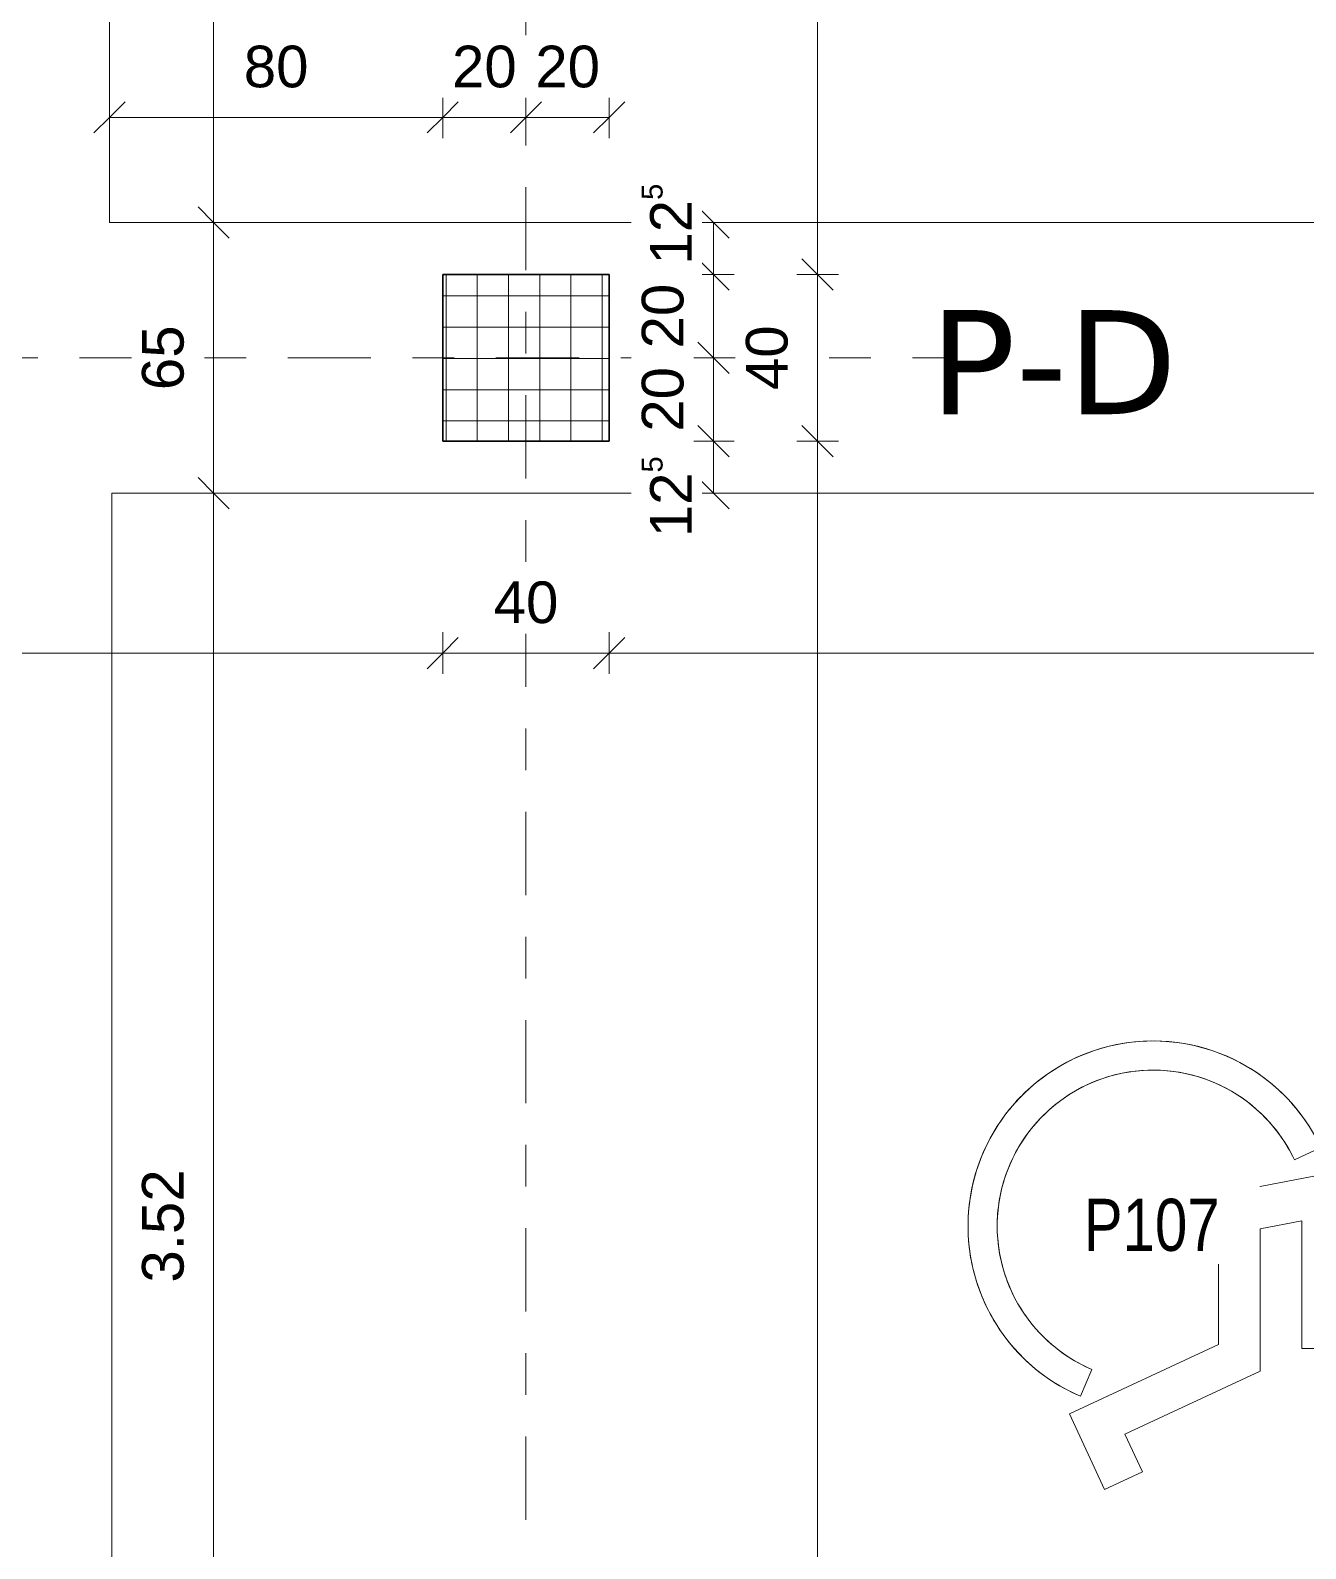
# Model space of a CAD drawing. Header units: metres. Extents: x -86 to 44, y -23 to 39.
# Drawn here: x -37.898 to -34.836, y 1.117 to 4.763 of the extents above; entities that cross this region are included whole.
import ezdxf

# ---------------------------------------------------------------- set-up
doc = ezdxf.new("R2010")
doc.units = ezdxf.units.M
doc.linetypes.add('_Rasterlinie_', pattern=[0.375, 0.2, -0.05, 0.075, -0.05])
for name, color, linetype, lineweight in [('A-____-____-DIMS', 7, 'Continuous', 5), ('A-____-____-DIMS-50', 7, 'Continuous', 5), ('C-PRKG-____-IDEN', 7, 'Continuous', 5), ('C-PRKG-____-OTLN', 7, 'Continuous', 9), ('S-COLS-____-MCUT', 7, 'Continuous', 35), ('S-COLS-____-OTLN', 7, 'Continuous', 9), ('S-GRID-____-OTLN', 7, 'Continuous', 5)]:
    doc.layers.add(name, color=color, linetype=linetype, lineweight=lineweight)
doc.layers.add('S-GRID-____-IDEN', color=7, linetype='Continuous', lineweight=9, true_color=0x5555aa)
doc.styles.add('Arial_1', font='arial.ttf', dxfattribs={"height": 0.1})
doc.styles.add('Arial_3', font='arial.ttf', dxfattribs={"width": 0.8, "height": 0.125})
doc.styles.add('Verdana_B', font='verdana.ttf', dxfattribs={"height": 0.25})
doc.dimstyles.new('SUB_Rohbau_fein_3', dxfattribs={"dimscale": 0.3048, "dimtxt": 0.102026, "dimasz": 0.246063, "dimexe": 0.164042, "dimexo": 0.0625, "dimgap": 0.123031, "dimtad": 1, "dimdec": 1, "dimlfac": 100, "dimrnd": 0.5, "dimdsep": 46, "dimtxsty": 'Arial_1', "dimblk1": 'OBLIQUE', "dimblk2": 'OBLIQUE', "dimsah": 1, "dimcen": 0.09, "dimazin": 0, "dimtfac": 1, "dimtdec": 4, "dimtix": 1, "dimtmove": 2, "dimatfit": 3, "dimfxl": 0.164042, "dimfxlon": 1, "dimtvp": 1, "dimtfill": 1, "dimtolj": 1, "dimtzin": 0, "dimarcsym": 2})
doc.dimstyles.new('SUB_Rohbau_fein_6', dxfattribs={"dimscale": 0.3048, "dimtxt": 0.102026, "dimasz": 0.246063, "dimexe": 0.164042, "dimexo": 0.0625, "dimgap": 0.123031, "dimtad": 1, "dimdec": 1, "dimlfac": 100, "dimrnd": 0.5, "dimdsep": 46, "dimtxsty": 'Arial_1', "dimblk1": 'OBLIQUE', "dimblk2": 'OBLIQUE', "dimsah": 1, "dimcen": 0.09, "dimazin": 0, "dimtfac": 1, "dimtdec": 4, "dimtix": 1, "dimtmove": 0, "dimatfit": 3, "dimfxl": 0.164042, "dimfxlon": 1, "dimtvp": 1, "dimtfill": 1, "dimtolj": 1, "dimtzin": 0, "dimarcsym": 2})
doc.dimstyles.new('SUB_Rohbau_fein_7', dxfattribs={"dimscale": 0.3048, "dimtxt": 0.102026, "dimasz": 0.246063, "dimexe": 0.164042, "dimexo": 0.0625, "dimgap": 0.123031, "dimtad": 1, "dimrnd": 0.005, "dimzin": 0, "dimdsep": 46, "dimtxsty": 'Arial_1', "dimblk1": 'OBLIQUE', "dimblk2": 'OBLIQUE', "dimsah": 1, "dimcen": 0.09, "dimazin": 0, "dimtfac": 1, "dimtdec": 4, "dimtix": 1, "dimtmove": 0, "dimatfit": 3, "dimfxl": 0.164042, "dimfxlon": 1, "dimtvp": 1, "dimtfill": 1, "dimtolj": 1, "dimtzin": 0, "dimarcsym": 2})
doc.dimstyles.new('SUB_Rohbau_fein_8', dxfattribs={"dimscale": 0.3048, "dimtxt": 0.102026, "dimasz": 0.246063, "dimexe": 0.164042, "dimexo": 0.0625, "dimgap": 0.123031, "dimtad": 1, "dimdec": 1, "dimlfac": 100, "dimrnd": 0.5, "dimdsep": 46, "dimtxsty": 'Arial_1', "dimblk1": 'OBLIQUE', "dimblk2": 'OBLIQUE', "dimsah": 1, "dimcen": 0.09, "dimazin": 0, "dimtfac": 1, "dimtdec": 4, "dimtix": 1, "dimtmove": 0, "dimatfit": 3, "dimfxl": 0.164042, "dimfxlon": 1, "dimtvp": 1, "dimtfill": 1, "dimtolj": 1, "dimtzin": 0, "dimarcsym": 2})

# ---------------------------------------------------------------- blocks, each defined once
blk = doc.blocks.new('PP_Parkplatz - 3520 x 5000-V66--01_UG_OK_FFB_AF')
at = {"layer": 'C-PRKG-____-OTLN', "color": 253, "true_color": 0x999999}
for p, q in [((-32.708, 3.6516), (-37.7021, 3.6516)), ((-37.7021, 3.6516), (-32.708, 3.6516)), ((-37.7021, 3.6516), (-37.7021, 3.6515)), ((-37.7021, 0.1323), (-37.7021, 3.6515)), ((-32.708, 3.6515), (-37.7021, 3.6515)), ((-37.7021, 3.6515), (-37.7021, 0.1323)), ((-37.7021, 0.1323), (-37.7021, 3.6515)), ((-34.4317, 2.0868), (-35.0453, 1.9675)), ((-35.0453, 1.9675), (-34.4317, 2.0868)), ((-34.8631, 2.051), (-34.7997, 2.0808)), ((-34.7997, 2.0808), (-34.8631, 2.0511)), ((-34.7997, 2.0808), (-34.7997, 2.0808)), ((-34.8631, 2.0511), (-34.8631, 2.051)), ((-34.3167, 1.9875), (-34.3167, 1.9875)), ((-35.0453, 1.9675), (-35.0453, 1.6076)), ((-35.0453, 1.6076), (-35.0453, 1.9675)), ((-35.0453, 1.9675), (-35.0453, 1.9675)), ((-34.7453, 1.924), (-34.5568, 1.9606)), ((-34.5568, 1.9606), (-34.7453, 1.924)), ((-34.5568, 1.9606), (-34.5568, 1.9606)), ((-34.8453, 1.9046), (-34.9453, 1.8851)), ((-34.9453, 1.8851), (-34.8453, 1.9045)), ((-34.8453, 1.9046), (-34.8453, 1.9045)), ((-34.8453, 1.9045), (-34.8453, 1.5979)), ((-34.8453, 1.5979), (-34.8453, 1.9045)), ((-34.7453, 1.5979), (-34.7453, 1.924)), ((-34.7453, 1.924), (-34.7453, 1.5979)), ((-34.7453, 1.924), (-34.7453, 1.924)), ((-35.6466, 1.8919), (-35.6466, 1.8919)), ((-34.9453, 1.5439), (-34.9453, 1.8851)), ((-34.9453, 1.8851), (-34.9453, 1.5439)), ((-34.9453, 1.8851), (-34.9453, 1.8851)), ((-35.0453, 1.6076), (-35.4032, 1.4407)), ((-35.4032, 1.4407), (-35.0453, 1.6076)), ((-35.0453, 1.6076), (-35.0453, 1.6076)), ((-34.8453, 1.5979), (-34.7453, 1.5979)), ((-34.7453, 1.5979), (-34.8453, 1.5979)), ((-34.8453, 1.5979), (-34.8453, 1.5979)), ((-34.7453, 1.5979), (-34.7453, 1.5979)), ((-35.3768, 1.4833), (-35.3493, 1.5476)), ((-35.3493, 1.5476), (-35.3768, 1.4833)), ((-35.3493, 1.5476), (-35.3493, 1.5476)), ((-35.2704, 1.3923), (-34.9453, 1.5439)), ((-34.9453, 1.5439), (-35.2704, 1.3924)), ((-34.9453, 1.5439), (-34.9453, 1.5439)), ((-35.3768, 1.4833), (-35.3768, 1.4833)), ((-35.4032, 1.4407), (-35.3187, 1.2595)), ((-35.3187, 1.2595), (-35.4032, 1.4407)), ((-35.4032, 1.4407), (-35.4032, 1.4407)), ((-35.2704, 1.3924), (-35.2704, 1.3923)), ((-35.2281, 1.3017), (-35.2704, 1.3923)), ((-35.2703, 1.3923), (-35.2281, 1.3017)), ((-35.3187, 1.2595), (-35.2281, 1.3017)), ((-35.2281, 1.3017), (-35.3187, 1.2595)), ((-35.2281, 1.3017), (-35.2281, 1.3017)), ((-35.3187, 1.2595), (-35.3187, 1.2595)), ((-32.708, 0.1323), (-37.7021, 0.1323)), ((-37.7021, 0.1323), (-32.708, 0.1323)), ((-32.708, 0.1323), (-37.7021, 0.1323)), ((-37.7021, 0.1323), (-37.7021, 0.1323))]:
    blk.add_line(p, q, dxfattribs=at)
for centre, major_axis, start_param, end_param in [((-35.2021, 1.8919), (0.4445, 0), 0.775421, 2.289531), ((-35.2021, 1.8919), (0.4445, 0), 0.438952, 4.308344), ((-35.2021, 1.8919), (0.3745, 0), 0.807465, 2.281519), ((-35.2021, 1.8919), (0.3745, 0), 0.438952, 4.308344), ((-35.2021, 1.8919), (0.4445, 0), 2.289594, 2.457765), ((-35.2021, 1.8919), (0.4445, 0), 0.607186, 0.775361), ((-35.2021, 1.8919), (0.4445, 0), 2.45782, 2.625999), ((-35.2021, 1.8919), (0.3745, 0), 2.281595, 2.465776), ((-35.2021, 1.8919), (0.3745, 0), 0.623209, 0.807394), ((-35.2021, 1.8919), (0.3745, 0), 2.465841, 2.650033), ((-35.2021, 1.8919), (0.4445, 0), 0.438952, 0.607134), ((-35.2021, 1.8919), (0.4445, 0), 2.62605, 2.794234), ((-35.2021, 1.8919), (0.3745, 0), 0.438952, 0.623146), ((-34.4134, 1.9923), (0.0962, 0), 0.191986, 1.762783), ((-34.4134, 1.9923), (0.0962, 0), 0.715585, 1.762783), ((-35.2021, 1.8919), (0.4445, 0), 2.794281, 2.962468), ((-35.2021, 1.8919), (0.3745, 0), 2.650092, 2.83429), ((-34.4134, 1.9923), (0.0962, 0), 0.453786, 0.715332), ((-35.2021, 1.8919), (0.3745, 0), 2.834345, 3.018546), ((-34.4383, 1.9875), (0.1216, 0), 3.36464, 6.475172), ((-34.4134, 1.9923), (0.0962, 0), 0.191986, 0.453563), ((-34.4383, 1.9875), (0.1216, 0), 6.215961, 6.475172), ((-35.2021, 1.8919), (0.4445, 0), 2.962514, 3.130703), ((-34.4383, 1.9875), (0.1216, 0), 5.95675, 6.21579), ((-35.2021, 1.8919), (0.3745, 0), 3.018601, 3.202803), ((-34.4383, 1.9875), (0.1216, 0), 3.364818, 3.623851), ((-34.4383, 1.9875), (0.1216, 0), 5.697539, 5.956563), ((-35.2021, 1.8919), (0.4445, 0), 3.130703, 3.298937), ((-34.4383, 1.9875), (0.1216, 0), 3.624056, 5.697317), ((-35.2021, 1.8919), (0.3745, 0), 3.202858, 3.38706), ((-35.2021, 1.8919), (0.4445, 0), 3.298984, 3.467172), ((-35.2021, 1.8919), (0.3745, 0), 3.387117, 3.571317), ((-35.2021, 1.8919), (0.4445, 0), 3.467221, 3.635406), ((-35.2021, 1.8919), (0.3745, 0), 3.571379, 3.755573), ((-35.2021, 1.8919), (0.4445, 0), 3.635461, 3.80364), ((-35.2021, 1.8919), (0.3745, 0), 3.755645, 4.308344), ((-35.2021, 1.8919), (0.4445, 0), 3.803703, 4.308344)]:
    blk.add_ellipse(centre, major_axis=major_axis, ratio=0.999794, start_param=start_param, end_param=end_param, dxfattribs=at)
blk = doc.blocks.new('PP_Parkplatz - 3975 x 5000-V86--01_UG_OK_FFB_AF')
at = {"layer": 'C-PRKG-____-OTLN', "color": 253, "true_color": 0x999999}
for p, q in [((-37.708, 8.2756), (-37.708, 4.3014)), ((-37.708, 4.3014), (-37.708, 6.1832)), ((-37.708, 4.3014), (-37.708, 6.1832)), ((-32.708, 4.3014), (-37.708, 4.3014)), ((-37.708, 4.3014), (-32.708, 4.3014)), ((-32.708, 4.3014), (-37.708, 4.3014)), ((-37.708, 4.3014), (-37.708, 4.3014))]:
    blk.add_line(p, q, dxfattribs=at)
blk = doc.blocks.new('DIMBLOCK1008--01_UG_OK_FFB_AF')
at = {"layer": 'A-____-____-DIMS-50'}
for p, q in [((-36.008, 3.7766), (-36.0455, 3.8141)), ((-36.008, 3.7766), (-36.058, 3.7766)), ((-36.008, -7.0334), (-36.008, 3.7766)), ((-36.008, 3.7766), (-35.9705, 3.7391)), ((-36.008, 3.7766), (-35.958, 3.7766)), ((-36.008, -7.0334), (-36.0455, -6.9959)), ((-36.008, -7.0334), (-36.058, -7.0334)), ((-36.008, -7.0334), (-35.9705, -7.0709)), ((-36.008, -7.0334), (-35.958, -7.0334))]:
    blk.add_line(p, q, dxfattribs=at)
at = {"layer": 'A-____-____-DIMS-50', "color": 0, "insert": (-36.18, -1.8029), "char_height": 0.1, "width": 0.418697, "attachment_point": 1, "rotation": 90, "line_spacing_factor": 0.941778, "style": 'Arial_1', "bg_fill": 3, "box_fill_scale": 1.25, "bg_fill_color": 256, "bg_fill_true_color": 13158600, "bg_fill_transparency": 0}
blk.add_mtext('10.81', dxfattribs=at)
blk = doc.blocks.new('_Oblique')
at = {"color": 0, "linetype": 'ByBlock', "lineweight": -2}
blk.add_line((-0.5, -0.5), (0.5, 0.5), dxfattribs=at)
blk = doc.blocks.new('DIMBLOCK1009--01_UG_OK_FFB_AF')
at = {"layer": 'A-____-____-DIMS-50'}
for p, q in [((-36.008, 4.1766), (-36.0455, 4.2141)), ((-36.008, 4.1766), (-36.058, 4.1766)), ((-36.008, 3.7766), (-36.008, 4.1766)), ((-36.008, 4.1766), (-35.9705, 4.1391)), ((-36.008, 4.1766), (-35.958, 4.1766)), ((-36.008, 3.7766), (-36.0455, 3.8141)), ((-36.008, 3.7766), (-36.058, 3.7766)), ((-36.008, 3.7766), (-35.9705, 3.7391)), ((-36.008, 3.7766), (-35.958, 3.7766))]:
    blk.add_line(p, q, dxfattribs=at)
at = {"layer": 'A-____-____-DIMS-50', "color": 0, "insert": (-36.18, 3.899), "char_height": 0.1, "width": 0.186088, "attachment_point": 1, "rotation": 90, "line_spacing_factor": 0.941778, "style": 'Arial_1', "bg_fill": 3, "box_fill_scale": 1.25, "bg_fill_color": 256, "bg_fill_true_color": 13158600, "bg_fill_transparency": 0}
blk.add_mtext('40', dxfattribs=at)
blk = doc.blocks.new('DIMBLOCK1010--01_UG_OK_FFB_AF')
at = {"layer": 'A-____-____-DIMS-50'}
for p, q in [((-36.008, 12.3766), (-36.0455, 12.4141)), ((-36.008, 12.3766), (-36.058, 12.3766)), ((-36.008, 4.1766), (-36.008, 12.3766)), ((-36.008, 12.3766), (-35.9705, 12.3391)), ((-36.008, 12.3766), (-35.958, 12.3766)), ((-36.008, 4.1766), (-36.0455, 4.2141)), ((-36.008, 4.1766), (-36.058, 4.1766)), ((-36.008, 4.1766), (-35.9705, 4.1391)), ((-36.008, 4.1766), (-35.958, 4.1766))]:
    blk.add_line(p, q, dxfattribs=at)
at = {"layer": 'A-____-____-DIMS-50', "color": 0, "insert": (-36.18, 8.1409), "char_height": 0.1, "width": 0.325653, "attachment_point": 1, "rotation": 90, "line_spacing_factor": 0.941778, "style": 'Arial_1', "bg_fill": 3, "box_fill_scale": 1.25, "bg_fill_color": 256, "bg_fill_true_color": 13158600, "bg_fill_transparency": 0}
blk.add_mtext('8.20', dxfattribs=at)
blk = doc.blocks.new('DIMBLOCK1159--01_UG_OK_FFB_AF')
at = {"layer": 'A-____-____-DIMS-50'}
for p, q in [((-37.458, 8.2756), (-37.4955, 8.3131)), ((-37.458, 8.2756), (-37.508, 8.2756)), ((-37.458, 8.2756), (-37.458, 4.3014)), ((-37.458, 8.2756), (-37.4205, 8.2381)), ((-37.458, 8.2756), (-37.408, 8.2756)), ((-37.458, 4.3014), (-37.4955, 4.3389)), ((-37.458, 4.3014), (-37.508, 4.3014)), ((-37.458, 4.3014), (-37.4205, 4.2639)), ((-37.458, 4.3014), (-37.408, 4.3014))]:
    blk.add_line(p, q, dxfattribs=at)
at = {"layer": 'A-____-____-DIMS-50', "color": 0, "insert": (-37.63, 6.1268), "char_height": 0.1, "width": 0.388091, "attachment_point": 1, "rotation": 90, "line_spacing_factor": 0.941778, "style": 'Arial_1', "bg_fill": 3, "box_fill_scale": 1.25, "bg_fill_color": 256, "bg_fill_true_color": 13158600, "bg_fill_transparency": 0}
blk.add_mtext('3.97\\A2\\H0.5x;\\S5^  ;\\H2x;', dxfattribs=at)
blk = doc.blocks.new('DIMBLOCK1160--01_UG_OK_FFB_AF')
at = {"layer": 'A-____-____-DIMS-50'}
for p, q in [((-37.458, 4.3014), (-37.4955, 4.3389)), ((-37.458, 4.3014), (-37.508, 4.3014)), ((-37.458, 4.3014), (-37.458, 3.6516)), ((-37.458, 4.3014), (-37.4205, 4.2639)), ((-37.458, 4.3014), (-37.408, 4.3014)), ((-37.458, 3.6516), (-37.4955, 3.6891)), ((-37.458, 3.6516), (-37.508, 3.6516)), ((-37.458, 3.6516), (-37.4205, 3.6141)), ((-37.458, 3.6516), (-37.408, 3.6516))]:
    blk.add_line(p, q, dxfattribs=at)
at = {"layer": 'A-____-____-DIMS-50', "color": 0, "insert": (-37.63, 3.8989), "char_height": 0.1, "width": 0.186088, "attachment_point": 1, "rotation": 90, "line_spacing_factor": 0.941778, "style": 'Arial_1', "bg_fill": 3, "box_fill_scale": 1.25, "bg_fill_color": 256, "bg_fill_true_color": 13158600, "bg_fill_transparency": 0}
blk.add_mtext('65', dxfattribs=at)
blk = doc.blocks.new('DIMBLOCK1161--01_UG_OK_FFB_AF')
at = {"layer": 'A-____-____-DIMS-50'}
for p, q in [((-37.458, 3.6516), (-37.4955, 3.6891)), ((-37.458, 3.6516), (-37.508, 3.6516)), ((-37.458, 3.6516), (-37.458, 0.1323)), ((-37.458, 3.6516), (-37.4205, 3.6141)), ((-37.458, 3.6516), (-37.408, 3.6516)), ((-37.458, 0.1323), (-37.4955, 0.1698)), ((-37.458, 0.1323), (-37.508, 0.1323)), ((-37.458, 0.1323), (-37.4205, 0.0948)), ((-37.458, 0.1323), (-37.408, 0.1323))]:
    blk.add_line(p, q, dxfattribs=at)
at = {"layer": 'A-____-____-DIMS-50', "color": 0, "insert": (-37.63, 1.7562), "char_height": 0.1, "width": 0.325653, "attachment_point": 1, "rotation": 90, "line_spacing_factor": 0.941778, "style": 'Arial_1', "bg_fill": 3, "box_fill_scale": 1.25, "bg_fill_color": 256, "bg_fill_true_color": 13158600, "bg_fill_transparency": 0}
blk.add_mtext('3.52', dxfattribs=at)
blk = doc.blocks.new('DIMBLOCK1447--01_UG_OK_FFB_AF')
at = {"layer": 'A-____-____-DIMS-50'}
for p, q in [((-43.508, 3.2675), (-43.508, 3.3175)), ((-36.908, 3.2675), (-36.908, 3.3175)), ((-43.508, 3.2675), (-43.4705, 3.305)), ((-36.908, 3.2675), (-36.8705, 3.305)), ((-43.508, 3.2675), (-43.5455, 3.23)), ((-43.508, 3.2675), (-36.908, 3.2675)), ((-43.508, 3.2675), (-43.508, 3.2175)), ((-36.908, 3.2675), (-36.9455, 3.23)), ((-36.908, 3.2675), (-36.908, 3.2175))]:
    blk.add_line(p, q, dxfattribs=at)
at = {"layer": 'A-____-____-DIMS-50', "color": 0, "insert": (-40.3437, 3.4396), "char_height": 0.1, "width": 0.325653, "attachment_point": 1, "line_spacing_factor": 0.941778, "style": 'Arial_1', "bg_fill": 3, "box_fill_scale": 1.25, "bg_fill_color": 256, "bg_fill_true_color": 13158600, "bg_fill_transparency": 0}
blk.add_mtext('6.60', dxfattribs=at)
blk = doc.blocks.new('DIMBLOCK1448--01_UG_OK_FFB_AF')
at = {"layer": 'A-____-____-DIMS-50'}
for p, q in [((-36.908, 3.2675), (-36.908, 3.3175)), ((-36.508, 3.2675), (-36.508, 3.3175)), ((-36.908, 3.2675), (-36.8705, 3.305)), ((-36.508, 3.2675), (-36.4705, 3.305)), ((-36.908, 3.2675), (-36.9455, 3.23)), ((-36.908, 3.2675), (-36.508, 3.2675)), ((-36.908, 3.2675), (-36.908, 3.2175)), ((-36.508, 3.2675), (-36.5455, 3.23)), ((-36.508, 3.2675), (-36.508, 3.2175))]:
    blk.add_line(p, q, dxfattribs=at)
at = {"layer": 'A-____-____-DIMS-50', "color": 0, "insert": (-36.7856, 3.4396), "char_height": 0.1, "width": 0.186088, "attachment_point": 1, "line_spacing_factor": 0.941778, "style": 'Arial_1', "bg_fill": 3, "box_fill_scale": 1.25, "bg_fill_color": 256, "bg_fill_true_color": 13158600, "bg_fill_transparency": 0}
blk.add_mtext('40', dxfattribs=at)
blk = doc.blocks.new('DIMBLOCK1449--01_UG_OK_FFB_AF')
at = {"layer": 'A-____-____-DIMS-50'}
for p, q in [((-36.508, 3.2675), (-36.508, 3.3175)), ((-32.708, 3.2675), (-32.708, 3.3175)), ((-36.508, 3.2675), (-36.4705, 3.305)), ((-32.708, 3.2675), (-32.6705, 3.305)), ((-36.508, 3.2675), (-36.5455, 3.23)), ((-36.508, 3.2675), (-32.708, 3.2675)), ((-36.508, 3.2675), (-36.508, 3.2175)), ((-32.708, 3.2675), (-32.7455, 3.23)), ((-32.708, 3.2675), (-32.708, 3.2175))]:
    blk.add_line(p, q, dxfattribs=at)
at = {"layer": 'A-____-____-DIMS-50', "color": 0, "insert": (-34.7437, 3.4396), "char_height": 0.1, "width": 0.325653, "attachment_point": 1, "line_spacing_factor": 0.941778, "style": 'Arial_1', "bg_fill": 3, "box_fill_scale": 1.25, "bg_fill_color": 256, "bg_fill_true_color": 13158600, "bg_fill_transparency": 0}
blk.add_mtext('3.80', dxfattribs=at)
blk = doc.blocks.new('DIMBLOCK1938--01_UG_OK_FFB_AF')
at = {"layer": 'A-____-____-DIMS-50'}
for p, q in [((-37.708, 4.5539), (-37.708, 4.6039)), ((-36.908, 4.5539), (-36.908, 4.6039)), ((-37.708, 4.5539), (-37.6705, 4.5914)), ((-36.908, 4.5539), (-36.8705, 4.5914)), ((-37.708, 4.5539), (-37.7455, 4.5164)), ((-37.708, 4.5539), (-36.908, 4.5539)), ((-37.708, 4.5539), (-37.708, 4.5039)), ((-36.908, 4.5539), (-36.9455, 4.5164)), ((-36.908, 4.5539), (-36.908, 4.5039))]:
    blk.add_line(p, q, dxfattribs=at)
at = {"layer": 'A-____-____-DIMS-50', "color": 0, "insert": (-37.3856, 4.726), "char_height": 0.1, "width": 0.186088, "attachment_point": 1, "line_spacing_factor": 0.941778, "style": 'Arial_1', "bg_fill": 3, "box_fill_scale": 1.25, "bg_fill_color": 256, "bg_fill_true_color": 13158600, "bg_fill_transparency": 0}
blk.add_mtext('80', dxfattribs=at)
blk = doc.blocks.new('DIMBLOCK1939--01_UG_OK_FFB_AF')
at = {"layer": 'A-____-____-DIMS-50'}
for p, q in [((-36.908, 4.5539), (-36.908, 4.6039)), ((-36.708, 4.5539), (-36.708, 4.6039)), ((-36.908, 4.5539), (-36.8705, 4.5914)), ((-36.708, 4.5539), (-36.6705, 4.5914)), ((-36.908, 4.5539), (-36.9455, 4.5164)), ((-36.908, 4.5539), (-36.708, 4.5539)), ((-36.908, 4.5539), (-36.908, 4.5039)), ((-36.708, 4.5539), (-36.7455, 4.5164)), ((-36.708, 4.5539), (-36.708, 4.5039))]:
    blk.add_line(p, q, dxfattribs=at)
at = {"layer": 'A-____-____-DIMS-50', "color": 0, "insert": (-36.8856, 4.726), "char_height": 0.1, "width": 0.186088, "attachment_point": 1, "line_spacing_factor": 0.941778, "style": 'Arial_1', "bg_fill": 3, "box_fill_scale": 1.25, "bg_fill_color": 256, "bg_fill_true_color": 13158600, "bg_fill_transparency": 0}
blk.add_mtext('20', dxfattribs=at)
blk = doc.blocks.new('DIMBLOCK1940--01_UG_OK_FFB_AF')
at = {"layer": 'A-____-____-DIMS-50'}
for p, q in [((-36.708, 4.5539), (-36.708, 4.6039)), ((-36.508, 4.5539), (-36.508, 4.6039)), ((-36.708, 4.5539), (-36.6705, 4.5914)), ((-36.508, 4.5539), (-36.4705, 4.5914)), ((-36.708, 4.5539), (-36.7455, 4.5164)), ((-36.708, 4.5539), (-36.508, 4.5539)), ((-36.708, 4.5539), (-36.708, 4.5039)), ((-36.508, 4.5539), (-36.5455, 4.5164)), ((-36.508, 4.5539), (-36.508, 4.5039))]:
    blk.add_line(p, q, dxfattribs=at)
at = {"layer": 'A-____-____-DIMS-50', "color": 0, "insert": (-36.6856, 4.726), "char_height": 0.1, "width": 0.186088, "attachment_point": 1, "line_spacing_factor": 0.941778, "style": 'Arial_1', "bg_fill": 3, "box_fill_scale": 1.25, "bg_fill_color": 256, "bg_fill_true_color": 13158600, "bg_fill_transparency": 0}
blk.add_mtext('20', dxfattribs=at)
blk = doc.blocks.new('DIMBLOCK1941--01_UG_OK_FFB_AF')
at = {"layer": 'A-____-____-DIMS-50'}
for p, q in [((-36.258, 3.7766), (-36.2955, 3.8141)), ((-36.258, 3.7766), (-36.308, 3.7766)), ((-36.258, 3.6516), (-36.258, 3.7766)), ((-36.258, 3.7766), (-36.2205, 3.7391)), ((-36.258, 3.7766), (-36.208, 3.7766)), ((-36.258, 3.6516), (-36.2955, 3.6891)), ((-36.258, 3.6516), (-36.308, 3.6516)), ((-36.258, 3.6516), (-36.2205, 3.6141)), ((-36.258, 3.6516), (-36.208, 3.6516))]:
    blk.add_line(p, q, dxfattribs=at)
at = {"layer": 'A-____-____-DIMS-50', "color": 0, "insert": (-36.43, 3.5457), "char_height": 0.1, "width": 0.248525, "attachment_point": 1, "rotation": 90, "line_spacing_factor": 0.941778, "style": 'Arial_1', "bg_fill": 3, "box_fill_scale": 1.25, "bg_fill_color": 256, "bg_fill_true_color": 13158600, "bg_fill_transparency": 0}
blk.add_mtext('12\\A2\\H0.5x;\\S5^  ;\\H2x;', dxfattribs=at)
blk = doc.blocks.new('DIMBLOCK1942--01_UG_OK_FFB_AF')
at = {"layer": 'A-____-____-DIMS-50'}
for p, q in [((-36.258, 3.9766), (-36.2955, 4.0141)), ((-36.258, 3.9766), (-36.308, 3.9766)), ((-36.258, 3.7766), (-36.258, 3.9766)), ((-36.258, 3.9766), (-36.2205, 3.9391)), ((-36.258, 3.9766), (-36.208, 3.9766)), ((-36.258, 3.7766), (-36.2955, 3.8141)), ((-36.258, 3.7766), (-36.308, 3.7766)), ((-36.258, 3.7766), (-36.2205, 3.7391)), ((-36.258, 3.7766), (-36.208, 3.7766))]:
    blk.add_line(p, q, dxfattribs=at)
at = {"layer": 'A-____-____-DIMS-50', "color": 0, "insert": (-36.43, 3.799), "char_height": 0.1, "width": 0.186088, "attachment_point": 1, "rotation": 90, "line_spacing_factor": 0.941778, "style": 'Arial_1', "bg_fill": 3, "box_fill_scale": 1.25, "bg_fill_color": 256, "bg_fill_true_color": 13158600, "bg_fill_transparency": 0}
blk.add_mtext('20', dxfattribs=at)
blk = doc.blocks.new('DIMBLOCK1943--01_UG_OK_FFB_AF')
at = {"layer": 'A-____-____-DIMS-50'}
for p, q in [((-36.258, 4.1766), (-36.2955, 4.2141)), ((-36.258, 4.1766), (-36.308, 4.1766)), ((-36.258, 3.9766), (-36.258, 4.1766)), ((-36.258, 4.1766), (-36.2205, 4.1391)), ((-36.258, 4.1766), (-36.208, 4.1766)), ((-36.258, 3.9766), (-36.2955, 4.0141)), ((-36.258, 3.9766), (-36.308, 3.9766)), ((-36.258, 3.9766), (-36.2205, 3.9391)), ((-36.258, 3.9766), (-36.208, 3.9766))]:
    blk.add_line(p, q, dxfattribs=at)
at = {"layer": 'A-____-____-DIMS-50', "color": 0, "insert": (-36.43, 3.999), "char_height": 0.1, "width": 0.186088, "attachment_point": 1, "rotation": 90, "line_spacing_factor": 0.941778, "style": 'Arial_1', "bg_fill": 3, "box_fill_scale": 1.25, "bg_fill_color": 256, "bg_fill_true_color": 13158600, "bg_fill_transparency": 0}
blk.add_mtext('20', dxfattribs=at)
blk = doc.blocks.new('DIMBLOCK1944--01_UG_OK_FFB_AF')
at = {"layer": 'A-____-____-DIMS-50'}
for p, q in [((-36.258, 4.3014), (-36.2955, 4.3389)), ((-36.258, 4.3014), (-36.308, 4.3014)), ((-36.258, 4.1766), (-36.258, 4.3014)), ((-36.258, 4.3014), (-36.2205, 4.2639)), ((-36.258, 4.3014), (-36.208, 4.3014)), ((-36.258, 4.1766), (-36.2955, 4.2141)), ((-36.258, 4.1766), (-36.308, 4.1766)), ((-36.258, 4.1766), (-36.2205, 4.1391)), ((-36.258, 4.1766), (-36.208, 4.1766))]:
    blk.add_line(p, q, dxfattribs=at)
at = {"layer": 'A-____-____-DIMS-50', "color": 0, "insert": (-36.43, 4.2002), "char_height": 0.1, "width": 0.248525, "attachment_point": 1, "rotation": 90, "line_spacing_factor": 0.941778, "style": 'Arial_1', "bg_fill": 3, "box_fill_scale": 1.25, "bg_fill_color": 256, "bg_fill_true_color": 13158600, "bg_fill_transparency": 0}
blk.add_mtext('12\\A2\\H0.5x;\\S5^  ;\\H2x;', dxfattribs=at)

msp = doc.modelspace()

# ---------------------------------------------------------------- hatches: boundary and pattern name
at = {"layer": 'S-COLS-____-OTLN'}
h = msp.add_hatch(dxfattribs=at)
h.set_pattern_fill('FP_2', color=256, style=0, pattern_type=2)
h.set_pattern_definition([(0, (0, 0), (0, 0.075), []), (90, (0, 0), (-0.075, 5e-18), [])])
h.paths.add_polyline_path([(-36.508, 3.7766), (-36.508, 4.1766), (-36.908, 4.1766), (-36.908, 3.7766)])

# ---------------------------------------------------------------- linework, layer by layer
at = {"layer": 'S-COLS-____-MCUT'}
for p, q in [((-36.508, 4.1766), (-36.908, 4.1766)), ((-36.908, 4.1766), (-36.908, 3.7766)), ((-36.508, 3.7766), (-36.508, 4.1766)), ((-36.908, 3.7766), (-36.508, 3.7766))]:
    msp.add_line(p, q, dxfattribs=at)
at = {"layer": 'S-GRID-____-OTLN', "color": 8, "linetype": '_Rasterlinie_', "true_color": 0x808080}
for p, q in [((-36.708, -7.8134), (-36.708, 34.9016)), ((-80.7802, 3.9766), (-35.6866, 3.9766))]:
    msp.add_line(p, q, dxfattribs=at)

# ---------------------------------------------------------------- block references
at = {"layer": 'C-PRKG-____-OTLN', "color": 253, "true_color": 0x999999}
for name in ['PP_Parkplatz - 3975 x 5000-V86--01_UG_OK_FFB_AF', 'PP_Parkplatz - 3520 x 5000-V66--01_UG_OK_FFB_AF']:
    msp.add_blockref(name, (0, 0), dxfattribs=at)

# ---------------------------------------------------------------- texts
at = {"layer": 'S-GRID-____-IDEN', "color": 8, "lineweight": 5, "true_color": 0x808080, "insert": (-35.7389, 4.0911), "char_height": 0.25, "width": 0.849789, "attachment_point": 1, "style": 'Verdana_B'}
msp.add_mtext('P-D', dxfattribs=at)

# ---------------------------------------------------------------- next in the draw order: texts
at = {"layer": 'C-PRKG-____-IDEN', "insert": (-35.3687, 1.9574), "char_height": 0.125, "width": 0.391223, "attachment_point": 1, "style": 'Arial_3', "bg_fill": 3, "box_fill_scale": 1.25, "bg_fill_color": 256, "bg_fill_true_color": 13158600, "bg_fill_transparency": 0}
msp.add_mtext('P107', dxfattribs=at)

# ---------------------------------------------------------------- next in the draw order: dimensions: what is measured, and where the dimension line sits
at = {"layer": 'A-____-____-DIMS'}
dim = msp.add_linear_dim(base=(-37.458, 4.3014), p1=(-37.408, 8.2756), p2=(-37.408, 4.3014), angle=90, text='\\A1;3.97\\Q;{\\A1;{\\H0.5x;\\S5^ ;}}', dimstyle='SUB_Rohbau_fein_7', override={"dimpost": '<>', "dimfxl": 3.974185}, dxfattribs=at)
dim.commit()
dim.dimension.update_dxf_attribs({"geometry": 'DIMBLOCK1159--01_UG_OK_FFB_AF', "text_midpoint": (-37.5466, 6.2885)})
dim = msp.add_linear_dim(base=(-36.008, 3.7766), p1=(-36.058, -7.0334), p2=(-36.058, 3.7766), angle=90, dimstyle='SUB_Rohbau_fein_7', override={"dimpost": '<>', "dimfxl": 10.81}, dxfattribs=at)
dim.commit()
dim.dimension.update_dxf_attribs({"geometry": 'DIMBLOCK1008--01_UG_OK_FFB_AF', "text_midpoint": (-36.0966, -1.6284)})

# ---------------------------------------------------------------- next in the draw order: dimensions: what is measured, and where the dimension line sits
dim = msp.add_linear_dim(base=(-36.908, 4.5539), p1=(-37.708, 4.6039), p2=(-36.908, 4.5039), dimstyle='SUB_Rohbau_fein_8', override={"dimpost": '<>', "dimfxl": 0.806226}, dxfattribs=at)
dim.commit()
dim.dimension.update_dxf_attribs({"geometry": 'DIMBLOCK1938--01_UG_OK_FFB_AF', "text_midpoint": (-37.308, 4.6425)})
for base, p1, p2, override, picture, middle in [((-37.458, 3.6516), (-37.408, 4.3014), (-37.408, 3.6516), {"dimpost": '<>', "dimfxl": 0.649814}, 'DIMBLOCK1160--01_UG_OK_FFB_AF', (-37.5466, 3.9765)), ((-36.008, 4.1766), (-36.058, 3.7766), (-36.058, 4.1766), {"dimpost": '<>', "dimfxl": 0.4}, 'DIMBLOCK1009--01_UG_OK_FFB_AF', (-36.0966, 3.9766))]:
    dim = msp.add_linear_dim(base=base, p1=p1, p2=p2, angle=90, dimstyle='SUB_Rohbau_fein_6', override=override, dxfattribs=at)
    dim.commit()
    dim.dimension.update_dxf_attribs({"geometry": picture, "text_midpoint": middle})

# ---------------------------------------------------------------- next in the draw order: dimensions: what is measured, and where the dimension line sits
for base, p1, p2, override, picture, middle in [((-36.008, 12.3766), (-36.058, 4.1766), (-36.058, 12.3766), {"dimpost": '<>', "dimfxl": 8.200004}, 'DIMBLOCK1010--01_UG_OK_FFB_AF', (-36.0966, 8.2766)), ((-37.458, 0.1323), (-37.408, 3.6516), (-37.408, 0.1323), {"dimpost": '<>', "dimfxl": 3.519277}, 'DIMBLOCK1161--01_UG_OK_FFB_AF', (-37.5466, 1.8919))]:
    dim = msp.add_linear_dim(base=base, p1=p1, p2=p2, angle=90, dimstyle='SUB_Rohbau_fein_7', override=override, dxfattribs=at)
    dim.commit()
    dim.dimension.update_dxf_attribs({"geometry": picture, "text_midpoint": middle})
dim = msp.add_linear_dim(base=(-36.708, 4.5539), p1=(-36.908, 4.5039), p2=(-36.708, 4.5039), dimstyle='SUB_Rohbau_fein_8', override={"dimpost": '<>', "dimfxl": 0.2}, dxfattribs=at)
dim.commit()
dim.dimension.update_dxf_attribs({"geometry": 'DIMBLOCK1939--01_UG_OK_FFB_AF', "text_midpoint": (-36.808, 4.6425)})
dim = msp.add_linear_dim(base=(-36.258, 3.7766), p1=(-36.308, 3.6516), p2=(-36.308, 3.7766), angle=90, text='\\A1;12\\Q;{\\A1;{\\H0.5x;\\S5^ ;}}', dimstyle='SUB_Rohbau_fein_3', override={"dimpost": '<>', "dimfxl": 0.12499}, dxfattribs=at)
dim.commit()
dim.dimension.update_dxf_attribs({"geometry": 'DIMBLOCK1941--01_UG_OK_FFB_AF', "text_midpoint": (-36.3634, 3.6699), "dimtype": 160, "text_rotation": 90})

# ---------------------------------------------------------------- next in the draw order: dimensions: what is measured, and where the dimension line sits
for base, p1, p2, dimstyle, override, picture, middle in [((-36.508, 4.5539), (-36.708, 4.5039), (-36.508, 4.5039), 'SUB_Rohbau_fein_8', {"dimpost": '<>', "dimfxl": 0.2}, 'DIMBLOCK1940--01_UG_OK_FFB_AF', (-36.608, 4.6425)), ((-36.908, 3.2675), (-43.508, 3.3175), (-36.908, 3.3175), 'SUB_Rohbau_fein_7', {"dimpost": '<>', "dimfxl": 6.6}, 'DIMBLOCK1447--01_UG_OK_FFB_AF', (-40.208, 3.3561))]:
    dim = msp.add_linear_dim(base=base, p1=p1, p2=p2, dimstyle=dimstyle, override=override, dxfattribs=at)
    dim.commit()
    dim.dimension.update_dxf_attribs({"geometry": picture, "text_midpoint": middle})
dim = msp.add_linear_dim(base=(-36.258, 3.9766), p1=(-36.308, 3.7766), p2=(-36.308, 3.9766), angle=90, dimstyle='SUB_Rohbau_fein_8', override={"dimpost": '<>', "dimfxl": 0.2}, dxfattribs=at)
dim.commit()
dim.dimension.update_dxf_attribs({"geometry": 'DIMBLOCK1942--01_UG_OK_FFB_AF', "text_midpoint": (-36.3466, 3.8766)})

# ---------------------------------------------------------------- next in the draw order: dimensions: what is measured, and where the dimension line sits
dim = msp.add_linear_dim(base=(-36.258, 4.1766), p1=(-36.308, 3.9766), p2=(-36.308, 4.1766), angle=90, dimstyle='SUB_Rohbau_fein_8', override={"dimpost": '<>', "dimfxl": 0.2}, dxfattribs=at)
dim.commit()
dim.dimension.update_dxf_attribs({"geometry": 'DIMBLOCK1943--01_UG_OK_FFB_AF', "text_midpoint": (-36.3466, 4.0766)})
dim = msp.add_linear_dim(base=(-36.508, 3.2675), p1=(-36.908, 3.3175), p2=(-36.508, 3.3175), dimstyle='SUB_Rohbau_fein_8', override={"dimpost": '<>', "dimfxl": 0.4}, dxfattribs=at)
dim.commit()
dim.dimension.update_dxf_attribs({"geometry": 'DIMBLOCK1448--01_UG_OK_FFB_AF', "text_midpoint": (-36.708, 3.3561)})

# ---------------------------------------------------------------- next in the draw order: dimensions: what is measured, and where the dimension line sits
dim = msp.add_linear_dim(base=(-36.258, 4.3014), p1=(-36.308, 4.1766), p2=(-36.308, 4.3014), angle=90, text='\\A1;12\\Q;{\\A1;{\\H0.5x;\\S5^ ;}}', dimstyle='SUB_Rohbau_fein_3', override={"dimpost": '<>', "dimfxl": 0.124824}, dxfattribs=at)
dim.commit()
dim.dimension.update_dxf_attribs({"geometry": 'DIMBLOCK1944--01_UG_OK_FFB_AF', "text_midpoint": (-36.3634, 4.3245), "dimtype": 160, "text_rotation": 90})
dim = msp.add_linear_dim(base=(-32.708, 3.2675), p1=(-36.508, 3.3175), p2=(-32.708, 3.3175), dimstyle='SUB_Rohbau_fein_7', override={"dimpost": '<>', "dimfxl": 3.8}, dxfattribs=at)
dim.commit()
dim.dimension.update_dxf_attribs({"geometry": 'DIMBLOCK1449--01_UG_OK_FFB_AF', "text_midpoint": (-34.608, 3.3561)})

doc.saveas('drawing.dxf')
